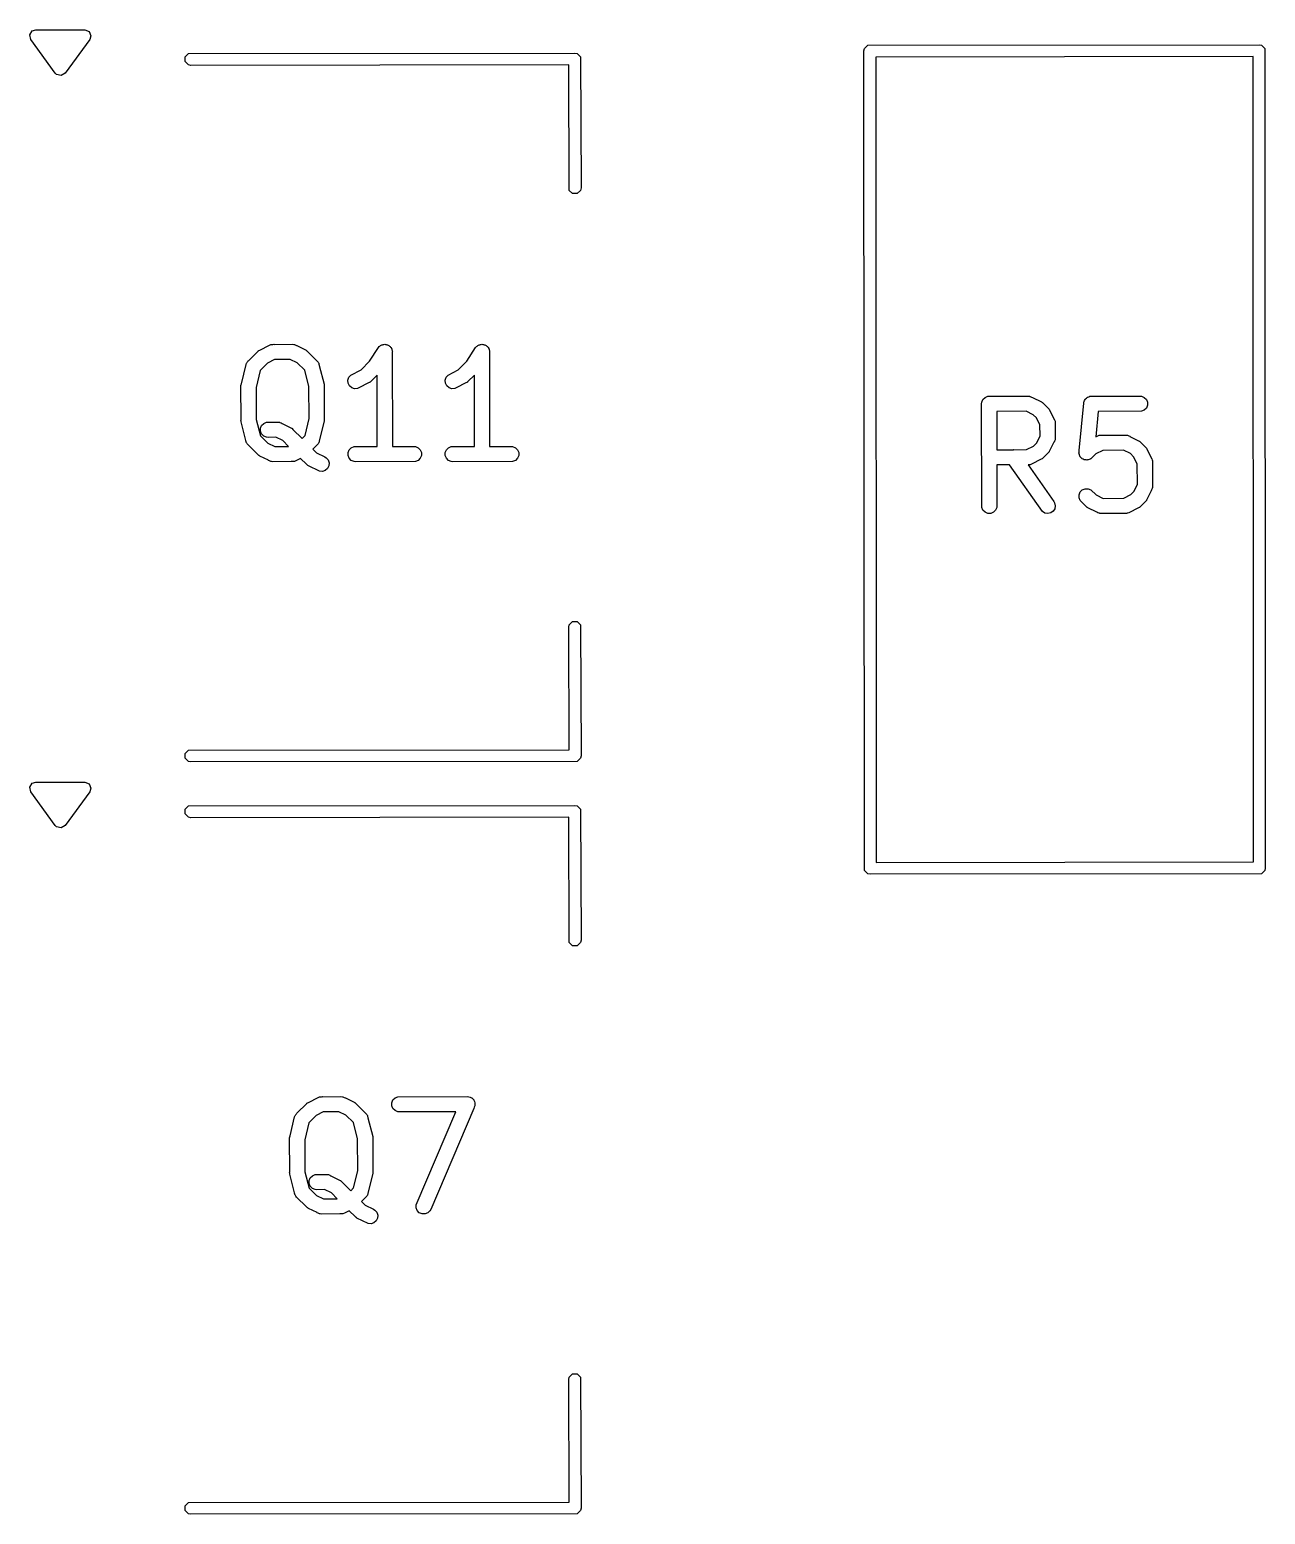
# Model space of a CAD drawing. Extents: x 110.4 to 137.6, y -116.8 to -86.2.
# Drawn here: x 125.5 to 137.6, y -116.75 to -102.22 of the extents above; entities that cross this region are included whole.
import ezdxf

# ---------------------------------------------------------------- set-up
doc = ezdxf.new("R2010")
doc.units = 0
doc.layers.add('BLACK', color=7, linetype='CONTINUOUS')

msp = doc.modelspace()

# ---------------------------------------------------------------- linework, layer by layer
at = {"layer": 'BLACK', "linetype": 'CONTINUOUS'}
for p, q in [((125.500734, -102.268642), (125.52471, -102.229476)), ((125.511476, -102.31329), (125.500734, -102.268642)), ((125.751476, -102.64329), (125.511476, -102.31329)), ((125.52471, -102.229476), (125.56, -102.218)), ((125.56, -102.218), (126.04, -102.218)), ((126.088524, -102.31329), (125.848524, -102.64329)), ((126.04, -102.218), (126.082426, -102.235574)), ((126.082426, -102.235574), (126.1, -102.278)), ((126.1, -102.278), (126.088524, -102.31329)), ((127.024567, -102.485039), (127.057039, -102.452567)), ((127.057039, -102.452567), (130.84, -102.448)), ((130.84, -102.448), (130.862961, -102.452567)), ((130.862961, -102.452567), (130.895433, -102.485039)), ((133.671, -102.4255), (133.675567, -102.402539)), ((133.675567, -110.449461), (133.671, -102.4255)), ((133.675567, -102.402539), (133.708039, -102.370067)), ((133.708039, -102.370067), (137.541, -102.3655)), ((137.541, -102.3655), (137.563961, -102.370067)), ((137.563961, -102.370067), (137.596433, -102.402539)), ((137.596433, -102.402539), (137.601, -110.4265)), ((127.024567, -102.530961), (127.024567, -102.485039)), ((127.057039, -102.563433), (127.024567, -102.530961)), ((127.08, -102.568), (127.057039, -102.563433)), ((130.780197, -102.563532), (127.08, -102.568)), ((130.784567, -103.790961), (130.780197, -102.563532)), ((130.895433, -102.485039), (130.9, -103.768)), ((137.481031, -102.481031), (133.78648, -102.485433)), ((133.78648, -102.485433), (133.790968, -110.370968)), ((137.485519, -110.366566), (137.481031, -102.481031)), ((125.76471, -102.656524), (125.751476, -102.64329)), ((125.809358, -102.667266), (125.76471, -102.656524)), ((125.848524, -102.64329), (125.809358, -102.667266)), ((130.9, -103.768), (130.895433, -103.790961)), ((130.817039, -103.823433), (130.784567, -103.790961)), ((130.862961, -103.823433), (130.817039, -103.823433)), ((130.895433, -103.790961), (130.862961, -103.823433)), ((127.645514, -105.457726), (127.73411, -105.367405)), ((127.73411, -105.367405), (127.73986, -105.362684)), ((127.73986, -105.362684), (127.741159, -105.361188)), ((127.741159, -105.361188), (127.742569, -105.360461)), ((127.742569, -105.360461), (127.745475, -105.358077)), ((127.745475, -105.358077), (127.75429, -105.354425)), ((127.75429, -105.354425), (127.84884, -105.305737)), ((127.84884, -105.305737), (127.862571, -105.300482)), ((127.862571, -105.300482), (127.86526, -105.30029)), ((127.86526, -105.30029), (127.867749, -105.29926)), ((127.867749, -105.29926), (127.881088, -105.299166)), ((127.881088, -105.299166), (127.891761, -105.298408)), ((127.891761, -105.298408), (127.893768, -105.299077)), ((127.893768, -105.299077), (128.072857, -105.297819)), ((128.072857, -105.297819), (128.087489, -105.29926)), ((128.087489, -105.29926), (128.089978, -105.300291)), ((128.089978, -105.300291), (128.092666, -105.300482)), ((128.092666, -105.300482), (128.105659, -105.306786)), ((128.105659, -105.306786), (128.114525, -105.310459)), ((128.114525, -105.310459), (128.115747, -105.311681)), ((128.115747, -105.311681), (128.201636, -105.353356)), ((128.201636, -105.353356), (128.207935, -105.35732)), ((128.207935, -105.35732), (128.209763, -105.358078)), ((128.209763, -105.358078), (128.210882, -105.359175)), ((128.210882, -105.359175), (128.214079, -105.361188)), ((128.214079, -105.361188), (128.220603, -105.368711)), ((128.220603, -105.368711), (128.316366, -105.462643)), ((128.828473, -105.463534), (128.915215, -105.331216)), ((128.915215, -105.331216), (128.915249, -105.331173)), ((128.915249, -105.331173), (128.915259, -105.331151)), ((128.915259, -105.331151), (128.91531, -105.331099)), ((128.91531, -105.331099), (128.924531, -105.319841)), ((128.924531, -105.319841), (128.9307, -105.315709)), ((128.9307, -105.315709), (128.935951, -105.310459)), ((128.935951, -105.310459), (128.94274, -105.307646)), ((128.94274, -105.307646), (128.948846, -105.303558)), ((128.948846, -105.303558), (128.956126, -105.302101)), ((128.956126, -105.302101), (128.962987, -105.29926)), ((128.962987, -105.29926), (128.970335, -105.29926)), ((128.970335, -105.29926), (128.97754, -105.297819)), ((128.97754, -105.297819), (128.984824, -105.29926)), ((128.984824, -105.29926), (128.992251, -105.29926)), ((128.992251, -105.29926), (128.999039, -105.302072)), ((128.999039, -105.302072), (129.006248, -105.303498)), ((129.006248, -105.303498), (129.012427, -105.307617)), ((129.012427, -105.307617), (129.019287, -105.310459)), ((129.019287, -105.310459), (129.02448, -105.315652)), ((129.02448, -105.315652), (129.030597, -105.31973)), ((129.030597, -105.31973), (129.03473, -105.325902)), ((129.03473, -105.325902), (129.039979, -105.331151)), ((129.039979, -105.331151), (129.04279, -105.337938)), ((129.04279, -105.337938), (129.04688, -105.344045)), ((129.04688, -105.344045), (129.048336, -105.351326)), ((129.048336, -105.351326), (129.051178, -105.358187)), ((129.051178, -105.358187), (129.051188, -105.365587)), ((129.051188, -105.365587), (129.052619, -105.37274)), ((129.052619, -105.37274), (129.051208, -105.379868)), ((129.051208, -105.379868), (129.052513, -106.298337)), ((129.780854, -105.463534), (129.867596, -105.331216)), ((129.867596, -105.331216), (129.86763, -105.331173)), ((129.86763, -105.331173), (129.86764, -105.331151)), ((129.86764, -105.331151), (129.867691, -105.331099)), ((129.867691, -105.331099), (129.876912, -105.319841)), ((129.876912, -105.319841), (129.883081, -105.315709)), ((129.883081, -105.315709), (129.888332, -105.310459)), ((129.888332, -105.310459), (129.895121, -105.307646)), ((129.895121, -105.307646), (129.901227, -105.303558)), ((129.901227, -105.303558), (129.908507, -105.302101)), ((129.908507, -105.302101), (129.915368, -105.29926)), ((129.915368, -105.29926), (129.922716, -105.29926)), ((129.922716, -105.29926), (129.929921, -105.297819)), ((129.929921, -105.297819), (129.937205, -105.29926)), ((129.937205, -105.29926), (129.944632, -105.29926)), ((129.944632, -105.29926), (129.95142, -105.302072)), ((129.95142, -105.302072), (129.958629, -105.303498)), ((129.958629, -105.303498), (129.964808, -105.307617)), ((129.964808, -105.307617), (129.971668, -105.310459)), ((129.971668, -105.310459), (129.976861, -105.315652)), ((129.976861, -105.315652), (129.982978, -105.31973)), ((129.982978, -105.31973), (129.987111, -105.325902)), ((129.987111, -105.325902), (129.99236, -105.331151)), ((129.99236, -105.331151), (129.995171, -105.337938)), ((129.995171, -105.337938), (129.999261, -105.344045)), ((129.999261, -105.344045), (130.000717, -105.351326)), ((130.000717, -105.351326), (130.003559, -105.358187)), ((130.003559, -105.358187), (130.003569, -105.365587)), ((130.003569, -105.365587), (130.005, -105.37274)), ((130.005, -105.37274), (130.003589, -105.379868)), ((130.003589, -105.379868), (130.004894, -106.298337)), ((127.573903, -105.683851), (127.619144, -105.497486)), ((127.619144, -105.497486), (127.624091, -105.48364)), ((127.624091, -105.48364), (127.627411, -105.479158)), ((127.627411, -105.479158), (127.629545, -105.474008)), ((127.629545, -105.474008), (127.636426, -105.466991)), ((127.636426, -105.466991), (127.641513, -105.460128)), ((127.641513, -105.460128), (127.645514, -105.457726)), ((127.828547, -105.48347), (127.758079, -105.555311)), ((127.897992, -105.447709), (127.828547, -105.48347)), ((128.053161, -105.446619), (127.897992, -105.447709)), ((128.121484, -105.47977), (128.053161, -105.446619)), ((128.195276, -105.552152), (128.121484, -105.47977)), ((128.316366, -105.462643), (128.325694, -105.474008)), ((128.325694, -105.474008), (128.327828, -105.479161)), ((128.327828, -105.479161), (128.331147, -105.48364)), ((128.331147, -105.48364), (128.333546, -105.492968)), ((128.333546, -105.492968), (128.336892, -105.501045)), ((128.336892, -105.501045), (128.336892, -105.50597)), ((128.336892, -105.50597), (128.383713, -105.687962)), ((128.745739, -105.54788), (128.828473, -105.463534)), ((129.69812, -105.54788), (129.780854, -105.463534)), ((127.758079, -105.555311), (127.717965, -105.720559)), ((128.235969, -105.710323), (128.195276, -105.552152)), ((128.617494, -105.649152), (128.626748, -105.621391)), ((128.619568, -105.678342), (128.617494, -105.649152)), ((128.626748, -105.621391), (128.645921, -105.599283)), ((128.645921, -105.599283), (128.745739, -105.54788)), ((128.828811, -105.673274), (128.820002, -105.676922)), ((128.831713, -105.670891), (128.828811, -105.673274)), ((128.833127, -105.670164), (128.831713, -105.670891)), ((128.834426, -105.668665), (128.833127, -105.670164)), ((128.840176, -105.663947), (128.834426, -105.668665)), ((128.902941, -105.599958), (128.840176, -105.663947)), ((128.903933, -106.298702), (128.902941, -105.599958)), ((129.569875, -105.649152), (129.579129, -105.621391)), ((129.571949, -105.678342), (129.569875, -105.649152)), ((129.579129, -105.621391), (129.598302, -105.599283)), ((129.598302, -105.599283), (129.69812, -105.54788)), ((129.781192, -105.673274), (129.772383, -105.676922)), ((129.784094, -105.670891), (129.781192, -105.673274)), ((129.785508, -105.670164), (129.784094, -105.670891)), ((129.786807, -105.668665), (129.785508, -105.670164)), ((129.792557, -105.663947), (129.786807, -105.668665)), ((129.855322, -105.599958), (129.792557, -105.663947)), ((129.856314, -106.298702), (129.855322, -105.599958)), ((127.569286, -105.706152), (127.569537, -105.703598)), ((127.570646, -106.034588), (127.569286, -105.706152)), ((127.569375, -105.702506), (127.569829, -105.700634)), ((127.569537, -105.703598), (127.569375, -105.702506)), ((127.569829, -105.700634), (127.570727, -105.69152)), ((127.570727, -105.69152), (127.573903, -105.683851)), ((127.717965, -105.720559), (127.719268, -106.035313)), ((128.237272, -106.025077), (128.235969, -105.710323)), ((128.383713, -105.687962), (128.384088, -105.690498)), ((128.384088, -105.690498), (128.384511, -105.69152)), ((128.384511, -105.69152), (128.384518, -105.693413)), ((128.384518, -105.693413), (128.385863, -105.702506)), ((128.385863, -105.702506), (128.384591, -105.711048)), ((128.384591, -105.711048), (128.385952, -106.039485)), ((128.632655, -105.704517), (128.619568, -105.678342)), ((128.654763, -105.72369), (128.632655, -105.704517)), ((128.682524, -105.732944), (128.654763, -105.72369)), ((128.711714, -105.73087), (128.682524, -105.732944)), ((128.725446, -105.725615), (128.711714, -105.73087)), ((128.820002, -105.676922), (128.725446, -105.725615)), ((129.585036, -105.704517), (129.571949, -105.678342)), ((129.607144, -105.72369), (129.585036, -105.704517)), ((129.634905, -105.732944), (129.607144, -105.72369)), ((129.664095, -105.73087), (129.634905, -105.732944)), ((129.677827, -105.725615), (129.664095, -105.73087)), ((129.772383, -105.676922), (129.677827, -105.725615)), ((134.835545, -105.839151), (134.856237, -105.818459)), ((134.856237, -105.818459), (134.883273, -105.80726)), ((134.883273, -105.80726), (135.278857, -105.805819)), ((135.278857, -105.805819), (135.293489, -105.80726)), ((135.293489, -105.80726), (135.295978, -105.808291)), ((135.295978, -105.808291), (135.298666, -105.808482)), ((135.298666, -105.808482), (135.311659, -105.814786)), ((135.311659, -105.814786), (135.320525, -105.818459)), ((135.320525, -105.818459), (135.321747, -105.819681)), ((135.321747, -105.819681), (135.407636, -105.861356)), ((135.848483, -105.826212), (135.856237, -105.818459)), ((135.856237, -105.818459), (135.859725, -105.817013)), ((135.859725, -105.817013), (135.862649, -105.814622)), ((135.862649, -105.814622), (135.873146, -105.811454)), ((135.873146, -105.811454), (135.883273, -105.80726)), ((135.883273, -105.80726), (135.887086, -105.807248)), ((135.887086, -105.807248), (135.890665, -105.806169)), ((135.890665, -105.806169), (135.901052, -105.807207)), ((135.901052, -105.807207), (136.374095, -105.805819)), ((136.374095, -105.805819), (136.388727, -105.80726)), ((136.388727, -105.80726), (136.415763, -105.818459)), ((136.415763, -105.818459), (136.436455, -105.839151)), ((134.822905, -105.880819), (134.824346, -105.866187)), ((134.824346, -106.895451), (134.822905, -105.880819)), ((134.824346, -105.866187), (134.835545, -105.839151)), ((135.258924, -105.954503), (134.97159, -105.95555)), ((134.97159, -105.95555), (134.972123, -106.330745)), ((135.327691, -105.987871), (135.258924, -105.954503)), ((135.407636, -105.861356), (135.413935, -105.86532)), ((135.413935, -105.86532), (135.415763, -105.866078)), ((135.415763, -105.866078), (135.416933, -105.867208)), ((135.416933, -105.867208), (135.420079, -105.869188)), ((135.420079, -105.869188), (135.425711, -105.875682)), ((135.425711, -105.875682), (135.474747, -105.923024)), ((135.474747, -105.923024), (135.479465, -105.928773)), ((135.479465, -105.928773), (135.480964, -105.930073)), ((135.480964, -105.930073), (135.481691, -105.931486)), ((135.481691, -105.931486), (135.484074, -105.934389)), ((135.484074, -105.934389), (135.487723, -105.943199)), ((135.487723, -105.943199), (135.536415, -106.037754)), ((135.778074, -106.339125), (135.823277, -105.873356)), ((135.823277, -105.873356), (135.824346, -105.868023)), ((135.824346, -105.866187), (135.825059, -105.864464)), ((135.824346, -105.868023), (135.824346, -105.866187)), ((135.825059, -105.864464), (135.826167, -105.85894)), ((135.826167, -105.85894), (135.831349, -105.84928)), ((135.831349, -105.84928), (135.835545, -105.839151)), ((135.835545, -105.839151), (135.838216, -105.836479)), ((135.838216, -105.836479), (135.840001, -105.833153)), ((135.840001, -105.833153), (135.848483, -105.826212)), ((135.964592, -105.955623), (135.940433, -106.204559)), ((136.388727, -105.954378), (135.964592, -105.955623)), ((136.415763, -105.943179), (136.388727, -105.954378)), ((136.436455, -105.922487), (136.415763, -105.943179)), ((136.436455, -105.839151), (136.447654, -105.866187)), ((136.447654, -105.895451), (136.436455, -105.922487)), ((136.447654, -105.866187), (136.447654, -105.895451)), ((127.569375, -106.043131), (127.570646, -106.034588)), ((127.570719, -106.052223), (127.569375, -106.043131)), ((127.570727, -106.054117), (127.570719, -106.052223)), ((127.571149, -106.055138), (127.570727, -106.054117)), ((127.571525, -106.057675), (127.571149, -106.055138)), ((127.618346, -106.239666), (127.571525, -106.057675)), ((127.719268, -106.035313), (127.759961, -106.193485)), ((127.761203, -106.120091), (127.772402, -106.093055)), ((127.772402, -106.093055), (127.793094, -106.072363)), ((127.793094, -106.072363), (127.82013, -106.061164)), ((127.82013, -106.061164), (127.93, -106.059723)), ((127.93, -106.059723), (127.944632, -106.061164)), ((127.944632, -106.061164), (127.947121, -106.062195)), ((127.947121, -106.062195), (127.949809, -106.062386)), ((127.949809, -106.062386), (127.962802, -106.06869)), ((127.962802, -106.06869), (127.971668, -106.072363)), ((127.971668, -106.072363), (127.97289, -106.073585)), ((127.97289, -106.073585), (128.058779, -106.11526)), ((128.197158, -106.190325), (128.237272, -106.025077)), ((128.381334, -106.061785), (128.336094, -106.248151)), ((128.384511, -106.054117), (128.381334, -106.061785)), ((128.385408, -106.045002), (128.384511, -106.054117)), ((128.385863, -106.043131), (128.385408, -106.045002)), ((128.385952, -106.039485), (128.3857, -106.042038)), ((128.3857, -106.042038), (128.385863, -106.043131)), ((135.359018, -106.018115), (135.327691, -105.987871)), ((135.394476, -106.086972), (135.359018, -106.018115)), ((135.395461, -106.194604), (135.394476, -106.086972)), ((135.536415, -106.037754), (135.54167, -106.051485)), ((135.54167, -106.051485), (135.541861, -106.054174)), ((135.541861, -106.054174), (135.542892, -106.056663)), ((135.542892, -106.056663), (135.543018, -106.07046)), ((135.543018, -106.07046), (135.543744, -106.080675)), ((135.543744, -106.080675), (135.543128, -106.082521)), ((135.543128, -106.082521), (135.544333, -106.214152)), ((127.618346, -106.244592), (127.618346, -106.239666)), ((127.62169, -106.252667), (127.618346, -106.244592)), ((127.624091, -106.261997), (127.62169, -106.252667)), ((127.759961, -106.193485), (127.833754, -106.265867)), ((127.761203, -106.149355), (127.761203, -106.120091)), ((127.772402, -106.176391), (127.761203, -106.149355)), ((127.793094, -106.197083), (127.772402, -106.176391)), ((127.82013, -106.208282), (127.793094, -106.197083)), ((127.834762, -106.209723), (127.82013, -106.208282)), ((127.910724, -106.208726), (127.834762, -106.209723)), ((127.978552, -106.241638), (127.910724, -106.208726)), ((128.035749, -106.298079), (127.978552, -106.241638)), ((128.058779, -106.11526), (128.065078, -106.119224)), ((128.065078, -106.119224), (128.066906, -106.119982)), ((128.066906, -106.119982), (128.068006, -106.121068)), ((128.068006, -106.121068), (128.071222, -106.123092)), ((128.071222, -106.123092), (128.078131, -106.131059)), ((128.078131, -106.131059), (128.168155, -106.219894)), ((128.168155, -106.219894), (128.197158, -106.190325)), ((128.336094, -106.248151), (128.331147, -106.261997)), ((135.362281, -106.262985), (135.395461, -106.194604)), ((135.530471, -106.257041), (135.488796, -106.342931)), ((135.531693, -106.25582), (135.530471, -106.257041)), ((135.535362, -106.24696), (135.531693, -106.25582)), ((135.54167, -106.233962), (135.535362, -106.24696)), ((135.541861, -106.231272), (135.54167, -106.233962)), ((135.542892, -106.228784), (135.541861, -106.231272)), ((135.544333, -106.214152), (135.542892, -106.228784)), ((135.940433, -106.204559), (135.959602, -106.194689)), ((135.959602, -106.194689), (135.973333, -106.189434)), ((135.973333, -106.189434), (135.976022, -106.189242)), ((135.976022, -106.189242), (135.978511, -106.188212)), ((135.978511, -106.188212), (135.99158, -106.188137)), ((135.99158, -106.188137), (136.002523, -106.18736)), ((136.002523, -106.18736), (136.004632, -106.188063)), ((136.004632, -106.188063), (136.231238, -106.186771)), ((136.231238, -106.186771), (136.24587, -106.188212)), ((136.24587, -106.188212), (136.248359, -106.189243)), ((136.248359, -106.189243), (136.251047, -106.189434)), ((136.251047, -106.189434), (136.26404, -106.195738)), ((136.26404, -106.195738), (136.272906, -106.199411)), ((136.272906, -106.199411), (136.274128, -106.200633)), ((136.274128, -106.200633), (136.360017, -106.242308)), ((136.360017, -106.242308), (136.366316, -106.246272)), ((136.366316, -106.246272), (136.368144, -106.24703)), ((136.368144, -106.24703), (136.369314, -106.24816)), ((136.369314, -106.24816), (136.37246, -106.25014)), ((136.37246, -106.25014), (136.378092, -106.256634)), ((136.378092, -106.256634), (136.427128, -106.303976)), ((127.62741, -106.266476), (127.624091, -106.261997)), ((127.629544, -106.271628), (127.62741, -106.266476)), ((127.638872, -106.282994), (127.629544, -106.271628)), ((127.734639, -106.376932), (127.638872, -106.282994)), ((127.741159, -106.38445), (127.734639, -106.376932)), ((127.744352, -106.38646), (127.741159, -106.38445)), ((127.745475, -106.387561), (127.744352, -106.38646)), ((127.747307, -106.388319), (127.745475, -106.387561)), ((127.753602, -106.392282), (127.747307, -106.388319)), ((127.839491, -106.433957), (127.753602, -106.392282)), ((127.833754, -106.265867), (127.902076, -106.299018)), ((127.902076, -106.299018), (128.035749, -106.298079)), ((128.309723, -106.287909), (128.27324, -106.325104)), ((128.27324, -106.325104), (128.309943, -106.361105)), ((128.313725, -106.285509), (128.309723, -106.287909)), ((128.309943, -106.361105), (128.392112, -106.400975)), ((128.31881, -106.278645), (128.313725, -106.285509)), ((128.325694, -106.271628), (128.31881, -106.278645)), ((128.327827, -106.266476), (128.325694, -106.271628)), ((128.331147, -106.261997), (128.327827, -106.266476)), ((128.392112, -106.400975), (128.404555, -106.408807)), ((128.618346, -106.358187), (128.629545, -106.331151)), ((128.618346, -106.387451), (128.618346, -106.358187)), ((128.629545, -106.414487), (128.618346, -106.387451)), ((128.629545, -106.331151), (128.650237, -106.310459)), ((128.650237, -106.310459), (128.677273, -106.29926)), ((128.677273, -106.29926), (128.903933, -106.298702)), ((129.052513, -106.298337), (129.263333, -106.297819)), ((129.263333, -106.297819), (129.277965, -106.29926)), ((129.277965, -106.29926), (129.305001, -106.310459)), ((129.305001, -106.310459), (129.325693, -106.331151)), ((129.325693, -106.331151), (129.336892, -106.358187)), ((129.336892, -106.387451), (129.325693, -106.414487)), ((129.336892, -106.358187), (129.336892, -106.387451)), ((129.570727, -106.358187), (129.581926, -106.331151)), ((129.570727, -106.387451), (129.570727, -106.358187)), ((129.581926, -106.414487), (129.570727, -106.387451)), ((129.581926, -106.331151), (129.602618, -106.310459)), ((129.602618, -106.310459), (129.629654, -106.29926)), ((129.629654, -106.29926), (129.856314, -106.298702)), ((130.004894, -106.298337), (130.215714, -106.297819)), ((130.215714, -106.297819), (130.230346, -106.29926)), ((130.230346, -106.29926), (130.257382, -106.310459)), ((130.257382, -106.310459), (130.278074, -106.331151)), ((130.278074, -106.331151), (130.289273, -106.358187)), ((130.289273, -106.387451), (130.278074, -106.414487)), ((130.289273, -106.358187), (130.289273, -106.387451)), ((134.972123, -106.330745), (135.132041, -106.330162)), ((135.132041, -106.330162), (135.134375, -106.329646)), ((135.134375, -106.329646), (135.137197, -106.330144)), ((135.137197, -106.330144), (135.263348, -106.329684)), ((135.263348, -106.329684), (135.332036, -106.294313)), ((135.332036, -106.294313), (135.362281, -106.262985)), ((135.474469, -106.361006), (135.427128, -106.410042)), ((135.480964, -106.355374), (135.474469, -106.361006)), ((135.482943, -106.352228), (135.480964, -106.355374)), ((135.484074, -106.351058), (135.482943, -106.352228)), ((135.484831, -106.34923), (135.484074, -106.351058)), ((135.488796, -106.342931), (135.484831, -106.34923)), ((135.775636, -106.364249), (135.776727, -106.353007)), ((135.776727, -106.367864), (135.775636, -106.364249)), ((135.776727, -106.342378), (135.778074, -106.339125)), ((135.776727, -106.353007), (135.776727, -106.342378)), ((135.776727, -106.37164), (135.776727, -106.367864)), ((135.780921, -106.381765), (135.776727, -106.37164)), ((135.784089, -106.392265), (135.780921, -106.381765)), ((135.78648, -106.395188), (135.784089, -106.392265)), ((135.787926, -106.398677), (135.78648, -106.395188)), ((135.795679, -106.40643), (135.787926, -106.398677)), ((135.939963, -106.372085), (135.903319, -106.410042)), ((136.008714, -106.336682), (135.939963, -106.372085)), ((136.21145, -106.335526), (136.008714, -106.336682)), ((136.280072, -106.368823), (136.21145, -106.335526)), ((136.311399, -106.399067), (136.280072, -106.368823)), ((136.346802, -106.467818), (136.311399, -106.399067)), ((136.427128, -106.303976), (136.431846, -106.309725)), ((136.431846, -106.309725), (136.433345, -106.311025)), ((136.433345, -106.311025), (136.434072, -106.312438)), ((136.434072, -106.312438), (136.436455, -106.315341)), ((136.436455, -106.315341), (136.440104, -106.324151)), ((136.440104, -106.324151), (136.488796, -106.418706)), ((127.840713, -106.435179), (127.839491, -106.433957)), ((127.849572, -106.438848), (127.840713, -106.435179)), ((127.862571, -106.445156), (127.849572, -106.438848)), ((127.86526, -106.445347), (127.862571, -106.445156)), ((127.867749, -106.446378), (127.86526, -106.445347)), ((127.882381, -106.447819), (127.867749, -106.446378)), ((128.061468, -106.44656), (127.882381, -106.447819)), ((128.063476, -106.44723), (128.061468, -106.44656)), ((128.074148, -106.446471), (128.063476, -106.44723)), ((128.087489, -106.446378), (128.074148, -106.446471)), ((128.089978, -106.445346), (128.087489, -106.446378)), ((128.092666, -106.445156), (128.089978, -106.445346)), ((128.106398, -106.439901), (128.092666, -106.445156)), ((128.153305, -106.415745), (128.106398, -106.439901)), ((128.210829, -106.47217), (128.153305, -106.415745)), ((128.217349, -106.479688), (128.210829, -106.47217)), ((128.220542, -106.481698), (128.217349, -106.479688)), ((128.221665, -106.482799), (128.220542, -106.481698)), ((128.223497, -106.483557), (128.221665, -106.482799)), ((128.229792, -106.48752), (128.223497, -106.483557)), ((128.338761, -106.540394), (128.229792, -106.48752)), ((128.367951, -106.542468), (128.338761, -106.540394)), ((128.395713, -106.533214), (128.367951, -106.542468)), ((128.41782, -106.514041), (128.395713, -106.533214)), ((128.404555, -106.408807), (128.423728, -106.430915)), ((128.430908, -106.487866), (128.41782, -106.514041)), ((128.423728, -106.430915), (128.432982, -106.458676)), ((128.432982, -106.458676), (128.430908, -106.487866)), ((128.650237, -106.435179), (128.629545, -106.414487)), ((128.677273, -106.446378), (128.650237, -106.435179)), ((128.691905, -106.447819), (128.677273, -106.446378)), ((129.277965, -106.446378), (128.691905, -106.447819)), ((129.305001, -106.435179), (129.277965, -106.446378)), ((129.325693, -106.414487), (129.305001, -106.435179)), ((129.602618, -106.435179), (129.581926, -106.414487)), ((129.629654, -106.446378), (129.602618, -106.435179)), ((129.644286, -106.447819), (129.629654, -106.446378)), ((130.230346, -106.446378), (129.644286, -106.447819)), ((130.257382, -106.435179), (130.230346, -106.446378)), ((130.278074, -106.414487), (130.257382, -106.435179)), ((135.096557, -106.478904), (134.972334, -106.479356)), ((134.972334, -106.479356), (134.972905, -106.880819)), ((135.417462, -106.934989), (135.096557, -106.478904)), ((135.280817, -106.478233), (135.277919, -106.478439)), ((135.277919, -106.478439), (135.530776, -106.83781)), ((135.293489, -106.478187), (135.280817, -106.478233)), ((135.295978, -106.477155), (135.293489, -106.478187)), ((135.298666, -106.476965), (135.295978, -106.477155)), ((135.312398, -106.47171), (135.298666, -106.476965)), ((135.406954, -106.423017), (135.312398, -106.47171)), ((135.415763, -106.419369), (135.406954, -106.423017)), ((135.418665, -106.416986), (135.415763, -106.419369)), ((135.420079, -106.416259), (135.418665, -106.416986)), ((135.421378, -106.41476), (135.420079, -106.416259)), ((135.427128, -106.410042), (135.421378, -106.41476)), ((135.80262, -106.414913), (135.795679, -106.40643)), ((135.805946, -106.416697), (135.80262, -106.414913)), ((135.808618, -106.419369), (135.805946, -106.416697)), ((135.818745, -106.423564), (135.808618, -106.419369)), ((135.828407, -106.428747), (135.818745, -106.423564)), ((135.832166, -106.429122), (135.828407, -106.428747)), ((135.835655, -106.430568), (135.832166, -106.429122)), ((135.846616, -106.430568), (135.835655, -106.430568)), ((135.857526, -106.431659), (135.846616, -106.430568)), ((135.861142, -106.430568), (135.857526, -106.431659)), ((135.864917, -106.430568), (135.861142, -106.430568)), ((135.875042, -106.426373), (135.864917, -106.430568)), ((135.885542, -106.423206), (135.875042, -106.426373)), ((135.888465, -106.420814), (135.885542, -106.423206)), ((135.891954, -106.419369), (135.888465, -106.420814)), ((135.903319, -106.410042), (135.891954, -106.419369)), ((136.347958, -106.670554), (136.346802, -106.467818)), ((136.488796, -106.418706), (136.494051, -106.432437)), ((136.494051, -106.432437), (136.494242, -106.435126)), ((136.494242, -106.435126), (136.495273, -106.437615)), ((136.495273, -106.437615), (136.495347, -106.450684)), ((136.495347, -106.450684), (136.496125, -106.461627)), ((136.496125, -106.461627), (136.495421, -106.463736)), ((136.495421, -106.463736), (136.496714, -106.690342)), ((136.314662, -106.739175), (136.347958, -106.670554)), ((136.496714, -106.690342), (136.495273, -106.704974)), ((135.530776, -106.83781), (135.537986, -106.850623)), ((135.776727, -106.770948), (135.787926, -106.743912)), ((135.776727, -106.800211), (135.776727, -106.770948)), ((135.787925, -106.827247), (135.776727, -106.800211)), ((135.797252, -106.838612), (135.787925, -106.827247)), ((135.787926, -106.743912), (135.808619, -106.723219)), ((135.846287, -106.885953), (135.797252, -106.838612)), ((135.808619, -106.723219), (135.835655, -106.712021)), ((135.835655, -106.712021), (135.864918, -106.712021)), ((135.864918, -106.712021), (135.891954, -106.72322)), ((135.891954, -106.72322), (135.944309, -106.773767)), ((135.944309, -106.773767), (136.01293, -106.807063)), ((136.01293, -106.807063), (136.215666, -106.805907)), ((136.215666, -106.805907), (136.284416, -106.770504)), ((136.284416, -106.770504), (136.314662, -106.739175)), ((136.426851, -106.837195), (136.37951, -106.886232)), ((136.433345, -106.831564), (136.426851, -106.837195)), ((136.435324, -106.828418), (136.433345, -106.831564)), ((136.436456, -106.827247), (136.435324, -106.828418)), ((136.437213, -106.825417), (136.436456, -106.827247)), ((136.441177, -106.819121), (136.437213, -106.825417)), ((136.482852, -106.733231), (136.441177, -106.819121)), ((136.484074, -106.73201), (136.482852, -106.733231)), ((136.487743, -106.72315), (136.484074, -106.73201)), ((136.494051, -106.710152), (136.487743, -106.72315)), ((136.494242, -106.707462), (136.494051, -106.710152)), ((136.495273, -106.704974), (136.494242, -106.707462)), ((134.835545, -106.922487), (134.824346, -106.895451)), ((134.856237, -106.943179), (134.835545, -106.922487)), ((134.883273, -106.954378), (134.856237, -106.943179)), ((134.912537, -106.954378), (134.883273, -106.954378)), ((134.939573, -106.943179), (134.912537, -106.954378)), ((134.960265, -106.922487), (134.939573, -106.943179)), ((134.971464, -106.895451), (134.960265, -106.922487)), ((134.972905, -106.880819), (134.971464, -106.895451)), ((135.442141, -106.950716), (135.417462, -106.934989)), ((135.470958, -106.955802), (135.442141, -106.950716)), ((135.499529, -106.949472), (135.470958, -106.955802)), ((135.523503, -106.93269), (135.499529, -106.949472)), ((135.53923, -106.908012), (135.523503, -106.93269)), ((135.537986, -106.850623), (135.544315, -106.879194)), ((135.544315, -106.879194), (135.53923, -106.908012)), ((135.851921, -106.89245), (135.846287, -106.885953)), ((135.855066, -106.894429), (135.851921, -106.89245)), ((135.856237, -106.89556), (135.855066, -106.894429)), ((135.858064, -106.896317), (135.856237, -106.89556)), ((135.864364, -106.900282), (135.858064, -106.896317)), ((135.950253, -106.941957), (135.864364, -106.900282)), ((135.951475, -106.943179), (135.950253, -106.941957)), ((135.960334, -106.946848), (135.951475, -106.943179)), ((135.973333, -106.953156), (135.960334, -106.946848)), ((135.976022, -106.953347), (135.973333, -106.953156)), ((135.978511, -106.954378), (135.976022, -106.953347)), ((135.993143, -106.955819), (135.978511, -106.954378)), ((136.219747, -106.954526), (135.993143, -106.955819)), ((136.221857, -106.95523), (136.219747, -106.954526)), ((136.232799, -106.954452), (136.221857, -106.95523)), ((136.24587, -106.954378), (136.232799, -106.954452)), ((136.248359, -106.953346), (136.24587, -106.954378)), ((136.251047, -106.953156), (136.248359, -106.953346)), ((136.264779, -106.947901), (136.251047, -106.953156)), ((136.359333, -106.899209), (136.264779, -106.947901)), ((136.368144, -106.89556), (136.359333, -106.899209)), ((136.371046, -106.893177), (136.368144, -106.89556)), ((136.37246, -106.89245), (136.371046, -106.893177)), ((136.37376, -106.89095), (136.37246, -106.89245)), ((136.37951, -106.886232), (136.37376, -106.89095)), ((130.78, -108.068), (130.784567, -108.045039)), ((130.784271, -109.268067), (130.78, -108.068)), ((130.784567, -108.045039), (130.817039, -108.012567)), ((130.817039, -108.012567), (130.862961, -108.012567)), ((130.862961, -108.012567), (130.895433, -108.045039)), ((130.895433, -108.045039), (130.9, -109.328)), ((127.024567, -109.305039), (127.057039, -109.272567)), ((127.024567, -109.350961), (127.024567, -109.305039)), ((127.057039, -109.272567), (130.784271, -109.268067)), ((127.057039, -109.383433), (127.024567, -109.350961)), ((127.08, -109.388), (127.057039, -109.383433)), ((130.862961, -109.383433), (127.08, -109.388)), ((130.895433, -109.350961), (130.862961, -109.383433)), ((130.9, -109.328), (130.895433, -109.350961)), ((125.500734, -109.634642), (125.52471, -109.595476)), ((125.52471, -109.595476), (125.56, -109.584)), ((125.56, -109.584), (126.04, -109.584)), ((126.04, -109.584), (126.082426, -109.601574)), ((125.511476, -109.67929), (125.500734, -109.634642)), ((125.751476, -110.00929), (125.511476, -109.67929)), ((126.088524, -109.67929), (125.848524, -110.00929)), ((126.082426, -109.601574), (126.1, -109.644)), ((126.1, -109.644), (126.088524, -109.67929)), ((127.024567, -109.851039), (127.057039, -109.818567)), ((127.024567, -109.896961), (127.024567, -109.851039)), ((127.057039, -109.818567), (130.84, -109.814)), ((130.84, -109.814), (130.862961, -109.818567)), ((130.862961, -109.818567), (130.895433, -109.851039)), ((130.895433, -109.851039), (130.9, -111.134)), ((125.76471, -110.022524), (125.751476, -110.00929)), ((125.809358, -110.033266), (125.76471, -110.022524)), ((125.848524, -110.00929), (125.809358, -110.033266)), ((127.057039, -109.929433), (127.024567, -109.896961)), ((127.08, -109.934), (127.057039, -109.929433)), ((130.780197, -109.929532), (127.08, -109.934)), ((130.784567, -111.156961), (130.780197, -109.929532)), ((133.708039, -110.481933), (133.675567, -110.449461)), ((133.790968, -110.370968), (137.485519, -110.366566)), ((137.596433, -110.449461), (137.563961, -110.481933)), ((137.601, -110.4265), (137.596433, -110.449461)), ((133.731, -110.4865), (133.708039, -110.481933)), ((137.563961, -110.481933), (133.731, -110.4865)), ((130.817039, -111.189433), (130.784567, -111.156961)), ((130.862961, -111.189433), (130.817039, -111.189433)), ((130.895433, -111.156961), (130.862961, -111.189433)), ((130.9, -111.134), (130.895433, -111.156961)), ((128.121704, -112.823726), (128.2103, -112.733405)), ((128.2103, -112.733405), (128.21605, -112.728684)), ((128.21605, -112.728684), (128.217349, -112.727188)), ((128.217349, -112.727188), (128.218759, -112.726461)), ((128.218759, -112.726461), (128.221665, -112.724077)), ((128.221665, -112.724077), (128.23048, -112.720425)), ((128.23048, -112.720425), (128.32503, -112.671737)), ((128.32503, -112.671737), (128.338761, -112.666482)), ((128.338761, -112.666482), (128.34145, -112.66629)), ((128.34145, -112.66629), (128.343939, -112.66526)), ((128.343939, -112.66526), (128.357278, -112.665166)), ((128.357278, -112.665166), (128.367951, -112.664408)), ((128.367951, -112.664408), (128.369958, -112.665077)), ((128.369958, -112.665077), (128.549047, -112.663819)), ((128.549047, -112.663819), (128.563679, -112.66526)), ((128.563679, -112.66526), (128.566168, -112.666291)), ((128.566168, -112.666291), (128.568856, -112.666482)), ((128.568856, -112.666482), (128.581849, -112.672786)), ((128.581849, -112.672786), (128.590715, -112.676459)), ((128.590715, -112.676459), (128.591937, -112.677681)), ((128.591937, -112.677681), (128.677826, -112.719356)), ((128.677826, -112.719356), (128.684125, -112.72332)), ((128.684125, -112.72332), (128.685953, -112.724078)), ((128.685953, -112.724078), (128.687072, -112.725175)), ((128.687072, -112.725175), (128.690269, -112.727188)), ((128.690269, -112.727188), (128.696793, -112.734711)), ((128.696793, -112.734711), (128.792556, -112.828643)), ((129.046917, -112.724187), (129.058116, -112.697151)), ((129.046917, -112.753451), (129.046917, -112.724187)), ((129.058116, -112.780487), (129.046917, -112.753451)), ((129.058116, -112.697151), (129.078808, -112.676459)), ((129.078808, -112.801179), (129.058116, -112.780487)), ((129.078808, -112.676459), (129.105844, -112.66526)), ((129.105844, -112.66526), (129.787142, -112.663819)), ((129.849244, -112.780744), (129.427507, -113.768363)), ((129.787142, -112.663819), (129.801774, -112.66526)), ((129.801774, -112.66526), (129.802204, -112.665438)), ((129.802204, -112.665438), (129.802669, -112.665444)), ((129.802669, -112.665444), (129.815675, -112.671018)), ((129.815675, -112.671018), (129.82881, -112.676459)), ((129.82881, -112.676459), (129.829139, -112.676788)), ((129.829139, -112.676788), (129.829567, -112.676972)), ((129.829567, -112.676972), (129.839462, -112.687111)), ((129.839462, -112.687111), (129.849502, -112.697151)), ((129.849502, -112.780487), (129.849244, -112.780744)), ((129.849502, -112.697151), (129.84968, -112.697581)), ((129.854273, -112.768968), (129.849502, -112.780487)), ((129.84968, -112.697581), (129.850006, -112.697915)), ((129.850006, -112.697915), (129.855279, -112.711097)), ((129.860517, -112.754347), (129.854273, -112.768968)), ((129.855279, -112.711097), (129.860701, -112.724187)), ((129.860522, -112.753881), (129.860517, -112.754347)), ((129.860701, -112.753451), (129.860522, -112.753881)), ((129.860701, -112.724187), (129.860701, -112.724652)), ((129.860701, -112.724652), (129.860874, -112.725085)), ((129.860874, -112.725085), (129.860701, -112.739265)), ((129.860701, -112.739265), (129.860701, -112.753451)), ((128.050093, -113.049851), (128.095334, -112.863486)), ((128.095334, -112.863486), (128.100281, -112.84964)), ((128.100281, -112.84964), (128.103601, -112.845158)), ((128.103601, -112.845158), (128.105735, -112.840008)), ((128.105735, -112.840008), (128.112616, -112.832991)), ((128.112616, -112.832991), (128.117703, -112.826128)), ((128.117703, -112.826128), (128.121704, -112.823726)), ((128.234269, -112.921311), (128.194155, -113.086559)), ((128.304737, -112.84947), (128.234269, -112.921311)), ((128.374182, -112.813709), (128.304737, -112.84947)), ((128.529351, -112.812619), (128.374182, -112.813709)), ((128.597674, -112.84577), (128.529351, -112.812619)), ((128.671466, -112.918152), (128.597674, -112.84577)), ((128.712159, -113.076323), (128.671466, -112.918152)), ((128.792556, -112.828643), (128.801884, -112.840008)), ((128.801884, -112.840008), (128.804018, -112.845161)), ((128.804018, -112.845161), (128.807337, -112.84964)), ((128.807337, -112.84964), (128.809736, -112.858968)), ((128.809736, -112.858968), (128.813082, -112.867045)), ((128.813082, -112.867045), (128.813082, -112.87197)), ((128.813082, -112.87197), (128.859903, -113.053962)), ((129.105844, -112.812378), (129.078808, -112.801179)), ((129.120476, -112.813819), (129.105844, -112.812378)), ((129.674063, -112.812648), (129.120476, -112.813819)), ((129.285196, -113.723292), (129.674063, -112.812648)), ((128.045476, -113.072152), (128.045727, -113.069598)), ((128.046836, -113.400588), (128.045476, -113.072152)), ((128.045565, -113.068506), (128.046019, -113.066634)), ((128.045727, -113.069598), (128.045565, -113.068506)), ((128.046019, -113.066634), (128.046917, -113.05752)), ((128.046917, -113.05752), (128.050093, -113.049851)), ((128.194155, -113.086559), (128.195458, -113.401313)), ((128.713462, -113.391077), (128.712159, -113.076323)), ((128.859903, -113.053962), (128.860278, -113.056498)), ((128.860278, -113.056498), (128.860701, -113.05752)), ((128.860701, -113.05752), (128.860708, -113.059413)), ((128.860708, -113.059413), (128.862053, -113.068506)), ((128.862053, -113.068506), (128.860781, -113.077048)), ((128.860781, -113.077048), (128.862142, -113.405485)), ((128.045565, -113.409131), (128.046836, -113.400588)), ((128.046909, -113.418223), (128.045565, -113.409131)), ((128.046917, -113.420117), (128.046909, -113.418223)), ((128.047339, -113.421138), (128.046917, -113.420117)), ((128.047715, -113.423675), (128.047339, -113.421138)), ((128.094536, -113.605666), (128.047715, -113.423675)), ((128.195458, -113.401313), (128.236151, -113.559485)), ((128.237393, -113.486091), (128.248592, -113.459055)), ((128.237393, -113.515355), (128.237393, -113.486091)), ((128.248592, -113.542391), (128.237393, -113.515355)), ((128.248592, -113.459055), (128.269284, -113.438363)), ((128.269284, -113.438363), (128.29632, -113.427164)), ((128.29632, -113.427164), (128.40619, -113.425723)), ((128.40619, -113.425723), (128.420822, -113.427164)), ((128.420822, -113.427164), (128.423311, -113.428195)), ((128.423311, -113.428195), (128.425999, -113.428386)), ((128.425999, -113.428386), (128.438992, -113.43469)), ((128.438992, -113.43469), (128.447858, -113.438363)), ((128.447858, -113.438363), (128.44908, -113.439585)), ((128.44908, -113.439585), (128.534969, -113.48126)), ((128.534969, -113.48126), (128.541268, -113.485224)), ((128.541268, -113.485224), (128.543096, -113.485982)), ((128.543096, -113.485982), (128.544196, -113.487068)), ((128.544196, -113.487068), (128.547412, -113.489092)), ((128.547412, -113.489092), (128.554321, -113.497059)), ((128.554321, -113.497059), (128.644345, -113.585894)), ((128.673348, -113.556325), (128.713462, -113.391077)), ((128.857524, -113.427785), (128.812284, -113.614151)), ((128.860701, -113.420117), (128.857524, -113.427785)), ((128.861598, -113.411002), (128.860701, -113.420117)), ((128.862053, -113.409131), (128.861598, -113.411002)), ((128.862142, -113.405485), (128.86189, -113.408038)), ((128.86189, -113.408038), (128.862053, -113.409131)), ((128.094536, -113.610592), (128.094536, -113.605666)), ((128.09788, -113.618667), (128.094536, -113.610592)), ((128.100281, -113.627997), (128.09788, -113.618667)), ((128.1036, -113.632476), (128.100281, -113.627997)), ((128.105734, -113.637628), (128.1036, -113.632476)), ((128.115062, -113.648994), (128.105734, -113.637628)), ((128.210829, -113.742932), (128.115062, -113.648994)), ((128.236151, -113.559485), (128.309944, -113.631867)), ((128.269284, -113.563083), (128.248592, -113.542391)), ((128.29632, -113.574282), (128.269284, -113.563083)), ((128.310952, -113.575723), (128.29632, -113.574282)), ((128.309944, -113.631867), (128.378266, -113.665018)), ((128.386914, -113.574726), (128.310952, -113.575723)), ((128.378266, -113.665018), (128.511939, -113.664079)), ((128.454742, -113.607638), (128.386914, -113.574726)), ((128.511939, -113.664079), (128.454742, -113.607638)), ((128.644345, -113.585894), (128.673348, -113.556325)), ((128.785913, -113.653909), (128.74943, -113.691104)), ((128.789915, -113.651509), (128.785913, -113.653909)), ((128.795, -113.644645), (128.789915, -113.651509)), ((128.801884, -113.637628), (128.795, -113.644645)), ((128.804017, -113.632476), (128.801884, -113.637628)), ((128.807337, -113.627997), (128.804017, -113.632476)), ((128.812284, -113.614151), (128.807337, -113.627997)), ((128.217349, -113.75045), (128.210829, -113.742932)), ((128.220542, -113.75246), (128.217349, -113.75045)), ((128.221665, -113.753561), (128.220542, -113.75246)), ((128.223497, -113.754319), (128.221665, -113.753561)), ((128.229792, -113.758282), (128.223497, -113.754319)), ((128.315681, -113.799957), (128.229792, -113.758282)), ((128.316903, -113.801179), (128.315681, -113.799957)), ((128.325762, -113.804848), (128.316903, -113.801179)), ((128.338761, -113.811156), (128.325762, -113.804848)), ((128.34145, -113.811347), (128.338761, -113.811156)), ((128.343939, -113.812378), (128.34145, -113.811347)), ((128.358571, -113.813819), (128.343939, -113.812378)), ((128.537658, -113.81256), (128.358571, -113.813819)), ((128.539666, -113.81323), (128.537658, -113.81256)), ((128.550338, -113.812471), (128.539666, -113.81323)), ((128.563679, -113.812378), (128.550338, -113.812471)), ((128.566168, -113.811346), (128.563679, -113.812378)), ((128.568856, -113.811156), (128.566168, -113.811346)), ((128.582588, -113.805901), (128.568856, -113.811156)), ((128.629495, -113.781745), (128.582588, -113.805901)), ((128.687019, -113.83817), (128.629495, -113.781745)), ((128.74943, -113.691104), (128.786133, -113.727105)), ((128.786133, -113.727105), (128.868302, -113.766975)), ((128.868302, -113.766975), (128.880745, -113.774807)), ((128.880745, -113.774807), (128.899918, -113.796915)), ((128.899918, -113.796915), (128.909172, -113.824676)), ((129.284839, -113.752553), (129.285196, -113.723292)), ((129.295707, -113.779723), (129.284839, -113.752553)), ((129.316146, -113.800667), (129.295707, -113.779723)), ((129.343044, -113.812194), (129.316146, -113.800667)), ((129.372305, -113.812551), (129.343044, -113.812194)), ((129.399475, -113.801683), (129.372305, -113.812551)), ((129.420419, -113.781244), (129.399475, -113.801683)), ((129.427507, -113.768363), (129.420419, -113.781244)), ((128.693539, -113.845688), (128.687019, -113.83817)), ((128.696732, -113.847698), (128.693539, -113.845688)), ((128.697855, -113.848799), (128.696732, -113.847698)), ((128.699687, -113.849557), (128.697855, -113.848799)), ((128.705982, -113.85352), (128.699687, -113.849557)), ((128.814951, -113.906394), (128.705982, -113.85352)), ((128.844141, -113.908468), (128.814951, -113.906394)), ((128.871903, -113.899214), (128.844141, -113.908468)), ((128.89401, -113.880041), (128.871903, -113.899214)), ((128.907098, -113.853866), (128.89401, -113.880041)), ((128.909172, -113.824676), (128.907098, -113.853866)), ((130.78, -115.434), (130.784567, -115.411039)), ((130.784567, -115.411039), (130.817039, -115.378567)), ((130.817039, -115.378567), (130.862961, -115.378567)), ((130.862961, -115.378567), (130.895433, -115.411039)), ((130.895433, -115.411039), (130.9, -116.694)), ((130.784271, -116.634067), (130.78, -115.434)), ((127.024567, -116.671039), (127.057039, -116.638567)), ((127.024567, -116.716961), (127.024567, -116.671039)), ((127.057039, -116.749433), (127.024567, -116.716961)), ((127.057039, -116.638567), (130.784271, -116.634067)), ((130.895433, -116.716961), (130.862961, -116.749433)), ((130.9, -116.694), (130.895433, -116.716961)), ((127.08, -116.754), (127.057039, -116.749433)), ((130.862961, -116.749433), (127.08, -116.754))]:
    msp.add_line(p, q, dxfattribs=at)

doc.saveas('drawing.dxf')
